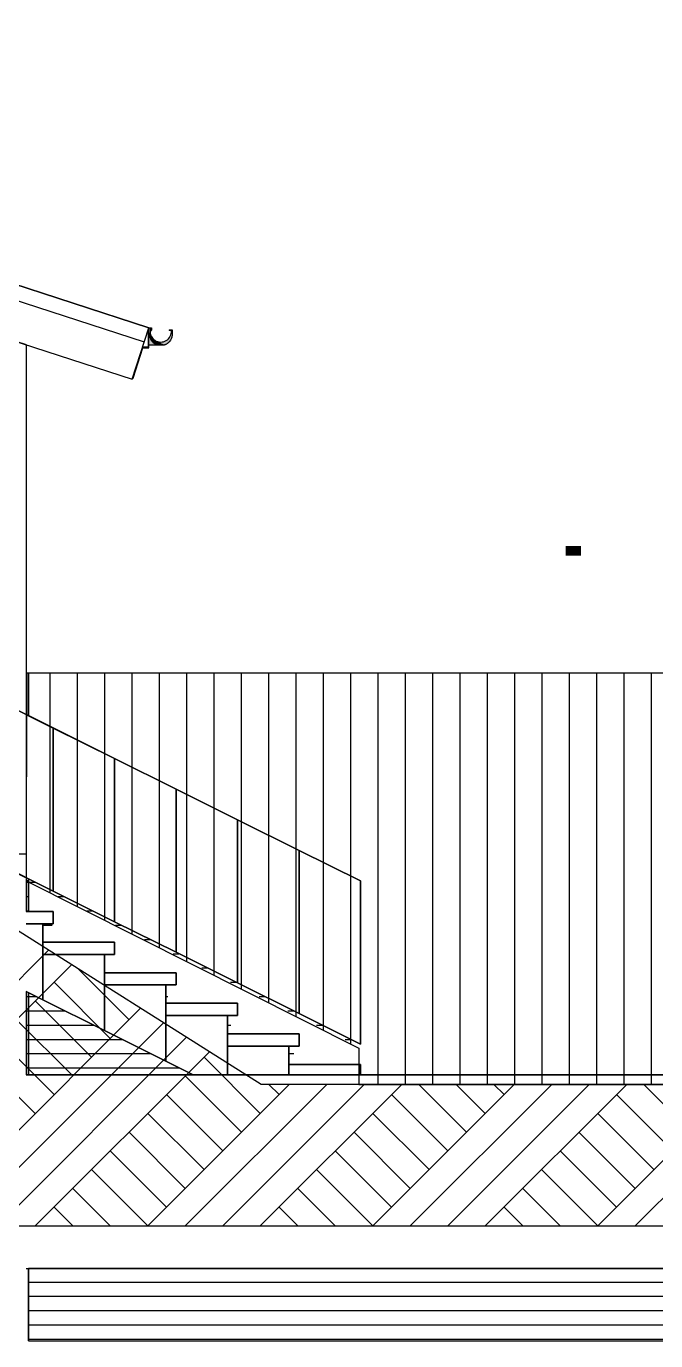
# Model space of a CAD drawing. Header units: millimetres. Extents: x -242231 to 419123, y -2399 to 525285.
# Drawn here: x -208934 to -205848, y 79617 to 86063 of the extents above; entities that cross this region are included whole.
import ezdxf

# ---------------------------------------------------------------- set-up
doc = ezdxf.new("R2010")
doc.units = ezdxf.units.MM
for name, color, linetype in [('2D lines', 7, 'Continuous'), ('Marker - Section', 7, 'Continuous'), ('Roof', 7, 'Continuous'), ('Slabs', 7, 'Continuous'), ('Stairs', 7, 'Continuous'), ('Walls', 7, 'Continuous')]:
    doc.layers.add(name, color=color, linetype=linetype)

msp = doc.modelspace()

# ---------------------------------------------------------------- hatches: boundary and pattern name
at = {"layer": 'Marker - Section', "linetype": 'Continuous', "lineweight": 0}
for color, points in [(8, [(-208332.696, 84576.858), (-208336.931, 84577.689), (-208336.923, 84488.649), (-208337.708, 84488.649), (-208338.939, 84488.649), (-208364.778, 84488.65), (-208413.701, 84338.079), (-208409.697, 84337.057), (-208362.528, 84485.931), (-208332.648, 84485.899)]), (255, [(-208333.647, 84584.46), (-208327.514, 84584.46), (-208321.074, 84584.46), (-208320.817, 84580.559), (-208320.326, 84571.979, -0.53211482), (-208322.736, 84571.766), (-208323.514, 84580.469), (-208327.514, 84580.469), (-208327.514, 84571.937, 1.08334696), (-208222.583, 84570.659), (-208222.686, 84570.659), (-208233.614, 84570.659, -0.48937086), (-208233.614, 84574.202), (-208222.686, 84574.202), (-208219.089, 84574.202), (-208219.089, 84571.937), (-208219.089, 84549.921), (-208219.762, 84544.324), (-208220.42, 84540.844), (-208221.116, 84538.05), (-208222.415, 84533.964), (-208223.783, 84530.522), (-208225.095, 84527.726), (-208227.038, 84524.187), (-208230.437, 84519.131), (-208233.403, 84515.518), (-208235.494, 84513.3), (-208236.941, 84511.896), (-208237.576, 84511.312), (-208238.85, 84510.19), (-208240.657, 84508.711), (-208241.611, 84507.979), (-208242.676, 84507.199), (-208243.638, 84506.527), (-208245.969, 84505.016), (-208247.12, 84504.329), (-208249.518, 84503.011), (-208251.92, 84501.838), (-208253.306, 84501.223), (-208254.792, 84500.614), (-208256.24, 84500.066), (-208257.712, 84499.555), (-208260.131, 84499.555), (-208318.347, 84499.555), (-208333.647, 84499.555)]), (255, [(-206290.031, 83515.128), (-206290.031, 83467.606), (-206214.075, 83467.606), (-206214.075, 83515.128)])]:
    msp.add_hatch(color=color, dxfattribs=at).paths.add_polyline_path(points, flags=0)
at = {"layer": 'Marker - Section', "linetype": 'Continuous', "lineweight": 13}
msp.add_hatch(color=254, dxfattribs=at).paths.add_polyline_path([(-208262.692, 84501.224), (-208300.223, 84517.553), (-208303.009, 84518.909), (-208305.824, 84520.636), (-208310.055, 84523.694), (-208314.695, 84527.824), (-208317.643, 84530.988), (-208321.988, 84536.731), (-208325.147, 84541.239), (-208327.796, 84546.021), (-208329.562, 84550.877), (-208330.371, 84554.04), (-208331.28, 84558.161), (-208331.197, 84550.901), (-208330.421, 84545.01), (-208329.519, 84540.79), (-208328.161, 84536.284), (-208325.781, 84530.476), (-208323.331, 84525.856), (-208320.956, 84522.324), (-208316.966, 84517.187), (-208313.427, 84513.565), (-208311.519, 84511.859), (-208307.693, 84508.868), (-208303.249, 84505.997), (-208300.287, 84504.405), (-208298.449, 84503.507), (-208296.034, 84502.47), (-208294.129, 84501.735), (-208292.656, 84501.224), (-208272.585, 84501.224)], flags=0)

# ---------------------------------------------------------------- linework, layer by layer
for p, q in [((-208333.647, 84584.46), (-212883.536, 86062.809)), ((-212883.536, 85784.178), (-208415.534, 84332.437)), ((-208415.534, 84332.437), (-208333.647, 84584.46)), ((-208923.44, 82890.975), (-208923.456, 82890.975)), ((-208923.456, 82890.975), (-208923.456, 82682.079)), ((-208923.44, 82682.071), (-208923.44, 82890.975)), ((-205135.337, 82890.975), (-208923.44, 82890.975)), ((-208923.44, 82890.975), (-208923.44, 82682.071)), ((-208802.535, 82621.899), (-209103.935, 82771.899)), ((-209103.935, 82771.799), (-208802.535, 82621.799)), ((-208802.535, 82621.799), (-209103.935, 82771.799)), ((-208923.456, 82682.079), (-208923.44, 82682.071)), ((-208923.44, 82682.071), (-208802.535, 82621.899)), ((-208802.535, 82621.899), (-208501.135, 82471.899)), ((-208802.535, 82621.799), (-208802.535, 82621.899)), ((-208501.135, 82471.899), (-208802.535, 82621.899)), ((-208802.535, 82621.899), (-208802.535, 82621.799)), ((-208802.535, 82621.799), (-208501.135, 82471.799)), ((-208802.535, 81822.099), (-208802.535, 82621.799)), ((-208501.135, 82471.799), (-208802.535, 82621.799)), ((-208802.535, 82621.799), (-208802.535, 81822.099)), ((-208501.135, 82471.899), (-208199.735, 82321.899)), ((-208501.135, 82471.799), (-208501.135, 82471.899)), ((-208199.735, 82321.899), (-208501.135, 82471.899)), ((-208501.135, 82471.899), (-208501.135, 82471.799)), ((-208501.135, 82471.799), (-208199.735, 82321.799)), ((-208199.735, 82321.799), (-208501.135, 82471.799)), ((-208501.135, 82471.799), (-208501.135, 81672.099)), ((-208501.135, 81672.099), (-208501.135, 82471.799)), ((-208199.735, 82321.899), (-207898.335, 82171.899)), ((-208199.735, 82321.799), (-208199.735, 82321.899)), ((-207898.335, 82171.899), (-208199.735, 82321.899)), ((-208199.735, 82321.899), (-208199.735, 82321.799)), ((-207898.335, 82171.799), (-208199.735, 82321.799)), ((-208199.735, 82321.799), (-208199.735, 81522.099)), ((-208199.735, 82321.799), (-207898.335, 82171.799)), ((-208199.735, 81522.099), (-208199.735, 82321.799)), ((-207898.335, 82171.899), (-207596.935, 82021.899)), ((-207596.935, 82021.899), (-207898.335, 82171.899)), ((-207898.335, 82171.899), (-207898.335, 82171.799)), ((-207898.335, 82171.799), (-207898.335, 82171.899)), ((-207898.335, 81372.099), (-207898.335, 82171.799)), ((-207898.335, 82171.799), (-207596.935, 82021.799)), ((-207596.935, 82021.799), (-207898.335, 82171.799)), ((-207898.335, 82171.799), (-207898.335, 81372.099)), ((-207596.935, 82021.899), (-207295.535, 81871.899)), ((-207295.535, 81871.899), (-207596.935, 82021.899)), ((-207596.935, 82021.899), (-207596.935, 82021.799)), ((-207596.935, 82021.799), (-207596.935, 82021.899)), ((-207295.535, 81871.799), (-207596.935, 82021.799)), ((-207596.935, 82021.799), (-207596.935, 81222.099)), ((-207596.935, 82021.799), (-207295.535, 81871.799)), ((-207596.935, 81222.099), (-207596.935, 82021.799)), ((-208802.535, 81822.099), (-209103.935, 81972.099)), ((-209103.935, 81972.099), (-208802.535, 81822.099)), ((-209103.935, 81971.999), (-208802.535, 81821.999)), ((-208923.456, 81871.899), (-208934.274, 81871.899)), ((-208934.274, 81871.899), (-208934.274, 81721.999)), ((-208923.44, 81882.171), (-208923.456, 81882.179)), ((-208923.456, 81882.179), (-208923.456, 81721.999)), ((-208923.456, 81721.999), (-208923.456, 81871.899)), ((-208923.44, 81721.999), (-208923.44, 81882.171)), ((-208802.535, 81821.999), (-208923.44, 81882.171)), ((-208923.44, 81882.171), (-208923.44, 81721.999)), ((-207295.535, 81871.899), (-207295.535, 81871.799)), ((-207295.535, 81871.799), (-207295.535, 81871.899)), ((-207295.535, 81871.799), (-207295.535, 81072.099)), ((-207295.535, 81072.099), (-207295.535, 81871.799)), ((-208802.535, 81821.999), (-208802.535, 81822.099)), ((-208501.135, 81672.099), (-208802.535, 81822.099)), ((-208802.535, 81822.099), (-208802.535, 81821.999)), ((-208802.535, 81822.099), (-208501.135, 81672.099)), ((-208501.135, 81671.999), (-208802.535, 81821.999)), ((-208802.535, 81821.999), (-208501.135, 81671.999)), ((-208802.535, 81721.999), (-208934.275, 81721.999)), ((-208934.274, 81721.999), (-208923.456, 81721.999)), ((-208923.456, 81721.999), (-208923.44, 81721.999)), ((-208923.44, 81721.999), (-208802.535, 81721.999)), ((-208802.535, 81721.999), (-208802.535, 81661.999)), ((-208802.535, 81661.999), (-208802.535, 81721.999)), ((-208199.735, 81522.099), (-208501.135, 81672.099)), ((-208501.135, 81672.099), (-208501.135, 81671.999)), ((-208501.135, 81671.999), (-208501.135, 81672.099)), ((-208501.135, 81672.099), (-208199.735, 81522.099)), ((-208199.735, 81521.999), (-208501.135, 81671.999)), ((-208501.135, 81671.999), (-208199.735, 81521.999)), ((-208852.535, 81661.999), (-208934.275, 81661.999)), ((-208934.275, 81661.999), (-208802.535, 81661.999)), ((-208802.535, 81661.999), (-208852.535, 81661.999)), ((-208852.535, 81661.999), (-208852.535, 81571.999)), ((-208852.535, 81511.999), (-208852.535, 81661.999)), ((-208852.535, 81571.999), (-208501.135, 81571.999)), ((-208501.135, 81571.999), (-208852.535, 81571.999)), ((-208852.535, 81571.999), (-208852.535, 81511.999)), ((-208501.135, 81571.999), (-208501.135, 81511.999)), ((-208501.135, 81511.999), (-208501.135, 81571.999)), ((-208551.135, 81511.999), (-208852.535, 81511.999)), ((-208852.535, 81511.999), (-208852.535, 81288.6)), ((-208852.535, 81288.6), (-208852.535, 81511.999)), ((-208852.535, 81511.999), (-208501.135, 81511.999)), ((-208501.135, 81511.999), (-208551.135, 81511.999)), ((-208551.135, 81511.999), (-208551.135, 81421.999)), ((-208551.135, 81361.999), (-208551.135, 81511.999)), ((-207898.335, 81372.099), (-208199.735, 81522.099)), ((-208199.735, 81522.099), (-208199.735, 81521.999)), ((-208199.735, 81522.099), (-207898.335, 81372.099)), ((-208199.735, 81521.999), (-208199.735, 81522.099)), ((-207898.335, 81371.999), (-208199.735, 81521.999)), ((-208199.735, 81521.999), (-207898.335, 81371.999)), ((-208551.135, 81421.999), (-208199.735, 81421.999)), ((-208199.735, 81421.999), (-208551.135, 81421.999)), ((-208551.135, 81421.999), (-208551.135, 81361.999)), ((-208199.735, 81421.999), (-208199.735, 81361.999)), ((-208199.735, 81361.999), (-208199.735, 81421.999)), ((-208249.735, 81361.999), (-208551.135, 81361.999)), ((-208551.135, 81361.999), (-208551.135, 81138.6)), ((-208551.135, 81138.6), (-208551.135, 81361.999)), ((-208551.135, 81361.999), (-208199.735, 81361.999)), ((-208199.735, 81361.999), (-208249.735, 81361.999)), ((-208249.735, 81361.999), (-208249.735, 81271.999)), ((-208249.735, 81211.999), (-208249.735, 81361.999)), ((-207596.935, 81222.099), (-207898.335, 81372.099)), ((-207898.335, 81372.099), (-207898.335, 81371.999)), ((-207898.335, 81371.999), (-207898.335, 81372.099)), ((-207898.335, 81372.099), (-207596.935, 81222.099)), ((-207596.935, 81221.999), (-207898.335, 81371.999)), ((-207898.335, 81371.999), (-207596.935, 81221.999)), ((-208934.275, 81329.28), (-208852.535, 81288.6)), ((-208923.456, 81323.895), (-208934.274, 81329.28)), ((-208934.274, 81329.28), (-208934.274, 80921.899)), ((-208923.456, 80921.899), (-208923.456, 81323.895)), ((-208923.44, 81323.887), (-208923.456, 81323.895)), ((-208923.456, 81323.895), (-208923.456, 80921.899)), ((-208923.44, 80921.899), (-208923.44, 81323.887)), ((-208852.535, 81288.6), (-208923.44, 81323.887)), ((-208923.44, 81323.887), (-208923.44, 80921.899)), ((-208551.135, 81138.6), (-208852.535, 81288.6)), ((-208852.535, 81288.6), (-208551.135, 81138.6)), ((-208249.735, 81271.999), (-207898.335, 81271.999)), ((-207898.335, 81271.999), (-208249.735, 81271.999)), ((-208249.735, 81271.999), (-208249.735, 81211.999)), ((-207898.335, 81271.999), (-207898.335, 81211.999)), ((-207898.335, 81211.999), (-207898.335, 81271.999)), ((-207596.935, 81222.099), (-207295.535, 81072.099)), ((-207295.535, 81072.099), (-207596.935, 81222.099)), ((-207596.935, 81222.099), (-207596.935, 81221.999)), ((-207596.935, 81221.999), (-207596.935, 81222.099)), ((-207295.535, 81071.999), (-207596.935, 81221.999)), ((-207596.935, 81221.999), (-207295.535, 81071.999)), ((-208249.735, 80988.6), (-208249.735, 81211.999)), ((-207948.335, 81211.999), (-208249.735, 81211.999)), ((-208249.735, 81211.999), (-208249.735, 80988.6)), ((-208249.735, 81211.999), (-207898.335, 81211.999)), ((-207898.335, 81211.999), (-207948.335, 81211.999)), ((-207948.335, 81211.999), (-207948.335, 81121.999)), ((-207948.335, 81061.999), (-207948.335, 81211.999)), ((-208249.735, 80988.6), (-208551.135, 81138.6)), ((-208551.135, 81138.6), (-208249.735, 80988.6)), ((-207948.335, 81121.999), (-207596.935, 81121.999)), ((-207596.935, 81121.999), (-207948.335, 81121.999)), ((-207948.335, 81121.999), (-207948.335, 81061.999)), ((-207596.935, 81121.999), (-207596.935, 81061.999)), ((-207596.935, 81061.999), (-207596.935, 81121.999)), ((-207948.335, 80921.899), (-207948.335, 81061.999)), ((-207646.935, 81061.999), (-207948.335, 81061.999)), ((-207948.335, 81061.999), (-207948.335, 80921.899)), ((-207948.335, 81061.999), (-207596.935, 81061.999)), ((-207646.935, 81061.999), (-207646.935, 80971.999)), ((-207596.935, 81061.999), (-207646.935, 81061.999)), ((-207646.935, 80921.899), (-207646.935, 81061.999)), ((-207295.535, 81072.099), (-207295.535, 81071.999)), ((-207295.535, 81071.999), (-207295.535, 81072.099)), ((-208115.712, 80921.899), (-208249.735, 80988.6)), ((-208249.735, 80988.6), (-208115.712, 80921.899)), ((-207646.935, 80971.999), (-207295.535, 80971.999)), ((-207295.535, 80971.999), (-207646.935, 80971.999)), ((-207646.935, 80971.999), (-207646.935, 80921.899)), ((-207295.535, 80971.999), (-207295.535, 80921.899)), ((-207295.535, 80921.899), (-207295.535, 80971.999)), ((-193043.553, 80921.899), (-208934.275, 80921.899)), ((-208934.274, 80921.899), (-208923.456, 80921.899)), ((-208923.456, 80921.899), (-208923.44, 80921.899)), ((-208923.44, 80921.899), (-208115.712, 80921.899)), ((-208115.712, 80921.899), (-207948.335, 80921.899)), ((-207948.335, 80921.899), (-207646.935, 80921.899)), ((-207646.935, 80921.899), (-207295.535, 80921.899)), ((-207295.535, 80921.899), (-205135.337, 80921.899)), ((-208934.275, 79971.899), (-193043.553, 79971.899)), ((-208923.44, 79971.899), (-208923.456, 79971.899)), ((-208923.456, 79971.899), (-208923.456, 79617.376)), ((-208923.44, 79617.376), (-208923.44, 79971.899)), ((-205135.337, 79971.899), (-208923.44, 79971.899)), ((-208923.44, 79971.899), (-208923.44, 79617.376)), ((-208923.456, 79617.376), (-208923.44, 79617.376)), ((-208923.44, 79617.376), (-205135.337, 79617.376))]:
    msp.add_line(p, q)
at = {"layer": '2D lines', "linetype": 'Continuous'}
msp.add_line((-212883.536, 85986.134), (-208356.027, 84515.057), dxfattribs=at)
at = {"layer": 'Marker - Section', "linetype": 'Continuous'}
for p, q in [((-208933.831, 84500.46), (-212883.092, 85783.653)), ((-208332.696, 84576.858), (-208336.931, 84577.689)), ((-208336.931, 84577.689), (-208336.923, 84488.649)), ((-208333.647, 84584.46), (-208327.514, 84584.46)), ((-208333.647, 84499.555), (-208333.647, 84584.46)), ((-208332.648, 84485.899), (-208332.696, 84576.858)), ((-208327.514, 84584.46), (-208321.074, 84584.46)), ((-208323.514, 84580.469), (-208327.514, 84580.469)), ((-208327.514, 84580.469), (-208327.514, 84571.937)), ((-208322.736, 84571.766), (-208323.514, 84580.469)), ((-208321.074, 84584.46), (-208320.817, 84580.559)), ((-208320.817, 84580.559), (-208320.326, 84571.979)), ((-208233.614, 84574.202), (-208222.686, 84574.202)), ((-208222.686, 84570.659), (-208233.614, 84570.659)), ((-208222.686, 84574.202), (-208219.089, 84574.202)), ((-208222.583, 84570.659), (-208222.686, 84570.659)), ((-208219.089, 84574.202), (-208219.089, 84571.937)), ((-208219.089, 84571.937), (-208219.089, 84549.921)), ((-208933.831, 82005.099), (-208933.831, 84500.46)), ((-208330.371, 84554.04), (-208331.28, 84558.161)), ((-208331.28, 84558.161), (-208331.197, 84550.901)), ((-208331.197, 84550.901), (-208330.421, 84545.01)), ((-208330.421, 84545.01), (-208329.519, 84540.79)), ((-208329.562, 84550.877), (-208330.371, 84554.04)), ((-208327.796, 84546.021), (-208329.562, 84550.877)), ((-208329.519, 84540.79), (-208328.161, 84536.284)), ((-208328.161, 84536.284), (-208325.781, 84530.476)), ((-208325.147, 84541.239), (-208327.796, 84546.021)), ((-208325.781, 84530.476), (-208323.331, 84525.856)), ((-208321.988, 84536.731), (-208325.147, 84541.239)), ((-208323.331, 84525.856), (-208320.956, 84522.324)), ((-208317.643, 84530.988), (-208321.988, 84536.731)), ((-208320.956, 84522.324), (-208316.966, 84517.187)), ((-208314.695, 84527.824), (-208317.643, 84530.988)), ((-208316.966, 84517.187), (-208313.427, 84513.565)), ((-208310.055, 84523.694), (-208314.695, 84527.824)), ((-208313.427, 84513.565), (-208311.519, 84511.859)), ((-208311.519, 84511.859), (-208307.693, 84508.868)), ((-208305.824, 84520.636), (-208310.055, 84523.694)), ((-208307.693, 84508.868), (-208303.249, 84505.997)), ((-208303.009, 84518.909), (-208305.824, 84520.636)), ((-208303.249, 84505.997), (-208300.287, 84504.405)), ((-208300.223, 84517.553), (-208303.009, 84518.909)), ((-208300.287, 84504.405), (-208298.449, 84503.507)), ((-208262.692, 84501.224), (-208300.223, 84517.553)), ((-208298.449, 84503.507), (-208296.034, 84502.47)), ((-208296.034, 84502.47), (-208294.129, 84501.735)), ((-208294.129, 84501.735), (-208292.656, 84501.224)), ((-208292.656, 84501.224), (-208272.585, 84501.224)), ((-208272.585, 84501.224), (-208262.692, 84501.224)), ((-208256.24, 84500.066), (-208257.712, 84499.555)), ((-208254.792, 84500.614), (-208256.24, 84500.066)), ((-208253.306, 84501.223), (-208254.792, 84500.614)), ((-208251.92, 84501.838), (-208253.306, 84501.223)), ((-208249.518, 84503.011), (-208251.92, 84501.838)), ((-208247.12, 84504.329), (-208249.518, 84503.011)), ((-208245.969, 84505.016), (-208247.12, 84504.329)), ((-208243.638, 84506.527), (-208245.969, 84505.016)), ((-208242.676, 84507.199), (-208243.638, 84506.527)), ((-208241.611, 84507.979), (-208242.676, 84507.199)), ((-208240.657, 84508.711), (-208241.611, 84507.979)), ((-208238.85, 84510.19), (-208240.657, 84508.711)), ((-208237.576, 84511.312), (-208238.85, 84510.19)), ((-208236.941, 84511.896), (-208237.576, 84511.312)), ((-208235.494, 84513.3), (-208236.941, 84511.896)), ((-208233.403, 84515.518), (-208235.494, 84513.3)), ((-208230.437, 84519.131), (-208233.403, 84515.518)), ((-208227.038, 84524.187), (-208230.437, 84519.131)), ((-208225.095, 84527.726), (-208227.038, 84524.187)), ((-208223.783, 84530.522), (-208225.095, 84527.726)), ((-208222.415, 84533.964), (-208223.783, 84530.522)), ((-208221.116, 84538.05), (-208222.415, 84533.964)), ((-208220.42, 84540.844), (-208221.116, 84538.05)), ((-208219.762, 84544.324), (-208220.42, 84540.844)), ((-208219.089, 84549.921), (-208219.762, 84544.324)), ((-208364.778, 84488.65), (-208413.701, 84338.079)), ((-208409.697, 84337.057), (-208362.528, 84485.931)), ((-208338.939, 84488.649), (-208364.778, 84488.65)), ((-208362.528, 84485.931), (-208332.648, 84485.899)), ((-208337.708, 84488.649), (-208338.939, 84488.649)), ((-208336.923, 84488.649), (-208337.708, 84488.649)), ((-208318.347, 84499.555), (-208333.647, 84499.555)), ((-208260.131, 84499.555), (-208318.347, 84499.555)), ((-208257.712, 84499.555), (-208260.131, 84499.555)), ((-208413.701, 84338.079), (-208409.697, 84337.057)), ((-208933.831, 82890.421), (-208934.275, 81871.899)), ((-205153.383, 82890.421), (-208933.831, 82890.421)), ((-209687.474, 82005.099), (-208933.831, 82005.099)), ((-208934.275, 81871.899), (-207303.93, 81052.205)), ((-207782.294, 80874.061), (-209275.803, 81817.105)), ((-207303.93, 81052.205), (-207303.93, 80874.061)), ((-200818.017, 80874.061), (-207782.294, 80874.061)), ((-207303.93, 80874.061), (-201124.489, 80874.061)), ((-233508.406, 80180.428), (-200818.017, 80180.428))]:
    msp.add_line(p, q, dxfattribs=at)
at = {"layer": 'Marker - Section', "color": 251, "linetype": 'Continuous', "lineweight": 25}
for p, q in [((-208819.056, 82890.421), (-208819.056, 81813.97)), ((-208685.056, 82890.421), (-208685.056, 81746.599)), ((-208551.056, 82890.421), (-208551.056, 81679.227)), ((-208417.056, 82890.421), (-208417.056, 81611.855)), ((-208283.056, 82890.421), (-208283.056, 81544.483)), ((-208149.056, 82890.421), (-208149.056, 81477.112)), ((-208015.056, 82890.421), (-208015.056, 81409.74)), ((-207881.056, 82890.421), (-207881.056, 81342.368)), ((-207747.056, 82890.421), (-207747.056, 81274.997)), ((-207613.056, 82890.421), (-207613.056, 81207.625)), ((-207479.056, 82890.421), (-207479.056, 81140.253)), ((-207345.056, 82890.421), (-207345.056, 81072.882)), ((-207211.056, 82890.421), (-207211.056, 80874.061)), ((-207077.056, 82890.421), (-207077.056, 80874.061)), ((-206943.056, 82890.421), (-206943.056, 80874.061)), ((-206809.056, 82890.421), (-206809.056, 80874.061)), ((-206675.056, 82890.421), (-206675.056, 80874.061)), ((-206541.056, 82890.421), (-206541.056, 80874.061)), ((-206407.056, 82890.421), (-206407.056, 80874.061)), ((-206273.056, 82890.421), (-206273.056, 80874.061)), ((-206139.056, 82890.421), (-206139.056, 80874.061)), ((-206005.056, 82890.421), (-206005.056, 80874.061)), ((-205871.056, 82890.421), (-205871.056, 80874.061))]:
    msp.add_line(p, q, dxfattribs=at)
at = {"layer": 'Marker - Section', "color": 1, "linetype": 'Continuous', "lineweight": 0}
for p, q in [((-210177.041, 80180.428), (-208825.008, 81532.46)), ((-209993.193, 80180.428), (-208712.317, 81461.304)), ((-208430.487, 81191.59), (-208679.443, 81440.546)), ((-208522.411, 81099.666), (-208798.183, 81375.438)), ((-208614.335, 81007.743), (-208890.106, 81283.514)), ((-209441.65, 80180.428), (-208374.243, 81247.834)), ((-209257.802, 80180.428), (-208261.552, 81176.678)), ((-208706.259, 80915.819), (-208982.03, 81191.59)), ((-209073.954, 80180.428), (-208148.861, 81105.521)), ((-208798.183, 80823.895), (-209073.954, 81099.666)), ((-208890.106, 80180.428), (-208036.169, 81034.365)), ((-208890.106, 80731.971), (-209165.878, 81007.743)), ((-207787.02, 80731.971), (-208062.792, 81007.743)), ((-207878.944, 80640.047), (-208154.715, 80915.819)), ((-208338.563, 80180.428), (-207644.93, 80874.061)), ((-208154.715, 80180.428), (-207461.083, 80874.061)), ((-207970.868, 80180.428), (-207277.235, 80874.061)), ((-207787.02, 80180.428), (-207093.387, 80874.061)), ((-207695.096, 80823.895), (-207745.262, 80874.061)), ((-207235.477, 80180.428), (-206541.844, 80874.061)), ((-207051.629, 80180.428), (-206357.996, 80874.061)), ((-206775.857, 80640.047), (-207009.871, 80874.061)), ((-206867.781, 80180.428), (-206174.148, 80874.061)), ((-206683.933, 80731.971), (-206826.023, 80874.061)), ((-206683.933, 80180.428), (-205990.301, 80874.061)), ((-206592.01, 80823.895), (-206642.175, 80874.061)), ((-206132.39, 80180.428), (-205438.757, 80874.061)), ((-205948.542, 80180.428), (-205254.91, 80874.061)), ((-205672.771, 80640.047), (-205906.784, 80874.061)), ((-207970.868, 80548.123), (-208246.639, 80823.895)), ((-206867.781, 80548.123), (-207143.553, 80823.895)), ((-205764.695, 80548.123), (-206040.466, 80823.895)), ((-208062.792, 80456.199), (-208338.563, 80731.971)), ((-206959.705, 80456.199), (-207235.477, 80731.971)), ((-205856.619, 80456.199), (-206132.39, 80731.971)), ((-208154.715, 80364.275), (-208430.487, 80640.047)), ((-207051.629, 80364.275), (-207327.401, 80640.047)), ((-205948.542, 80364.275), (-206224.314, 80640.047)), ((-208246.639, 80272.352), (-208522.411, 80548.123)), ((-207143.553, 80272.352), (-207419.324, 80548.123)), ((-206040.466, 80272.352), (-206316.238, 80548.123)), ((-208338.563, 80180.428), (-208614.335, 80456.199)), ((-207235.477, 80180.428), (-207511.248, 80456.199)), ((-206132.39, 80180.428), (-206408.162, 80456.199)), ((-208522.411, 80180.428), (-208706.259, 80364.275)), ((-207419.324, 80180.428), (-207603.172, 80364.275)), ((-206316.238, 80180.428), (-206500.086, 80364.275)), ((-208706.259, 80180.428), (-208798.183, 80272.352)), ((-207603.172, 80180.428), (-207695.096, 80272.352)), ((-206500.086, 80180.428), (-206592.01, 80272.352))]:
    msp.add_line(p, q, dxfattribs=at)
at = {"layer": 'Marker - Section', "linetype": 'Continuous'}
for centre, radius, start, end in [((-208275.1, 84567.094), 52.637, 174.7203057, 3.8841828), ((-208321.603, 84572.684), 1.458, 219.0251387, 331.0975581), ((-208232.238, 84572.43), 2.243, 127.8484425, 232.1515575)]:
    msp.add_arc(centre, radius, start, end, dxfattribs=at)
at = {"layer": 'Roof', "linetype": 'Continuous'}
for p, q in [((-212883.536, 86062.809), (-208333.647, 84584.46)), ((-212883.536, 85784.178), (-208415.534, 84332.437)), ((-208415.534, 84332.437), (-208333.647, 84584.46))]:
    msp.add_line(p, q, dxfattribs=at)
at = {"layer": 'Slabs', "linetype": 'Continuous'}
for p, q in [((-208934.274, 81871.899), (-208923.451, 81871.899)), ((-208923.44, 81871.899), (-208923.451, 81871.899)), ((-208934.275, 80921.899), (-193043.553, 80921.899)), ((-208934.275, 79971.899), (-193043.553, 79971.899))]:
    msp.add_line(p, q, dxfattribs=at)
at = {"layer": 'Slabs', "color": 251, "linetype": 'Continuous', "lineweight": 25}
for p, q in [((-208934.274, 81865.099), (-208923.456, 81865.099)), ((-208934.274, 81795.099), (-208923.456, 81795.099)), ((-208934.274, 81725.099), (-208923.456, 81725.099)), ((-208934.274, 81305.099), (-208923.456, 81305.099)), ((-208934.274, 81235.099), (-208923.456, 81235.099)), ((-208934.274, 81165.099), (-208923.456, 81165.099)), ((-208934.274, 81095.099), (-208923.456, 81095.099)), ((-208934.274, 81025.099), (-208923.456, 81025.099)), ((-208934.274, 80955.099), (-208923.456, 80955.099))]:
    msp.add_line(p, q, dxfattribs=at)
at = {"layer": 'Stairs', "linetype": 'Continuous'}
for p, q in [((-208802.535, 82621.899), (-209103.935, 82771.899)), ((-208501.135, 82471.899), (-208802.535, 82621.899)), ((-208199.735, 82321.899), (-208501.135, 82471.899)), ((-207898.335, 82171.899), (-208199.735, 82321.899)), ((-207596.935, 82021.899), (-207898.335, 82171.899)), ((-207295.535, 81871.899), (-207596.935, 82021.899)), ((-208802.535, 81821.999), (-209103.935, 81971.999)), ((-207295.535, 81072.099), (-207295.535, 81871.799)), ((-208501.135, 81671.999), (-208802.535, 81821.999)), ((-208934.275, 81721.999), (-208802.535, 81721.999)), ((-208802.535, 81661.999), (-208802.535, 81721.999)), ((-208199.735, 81521.999), (-208501.135, 81671.999)), ((-208852.535, 81661.999), (-208934.275, 81661.999)), ((-208852.535, 81661.999), (-208802.535, 81661.999)), ((-208852.535, 81511.999), (-208852.535, 81661.999)), ((-208852.535, 81571.999), (-208501.135, 81571.999)), ((-208501.135, 81511.999), (-208501.135, 81571.999)), ((-208551.135, 81511.999), (-208852.535, 81511.999)), ((-208551.135, 81511.999), (-208501.135, 81511.999)), ((-208551.135, 81361.999), (-208551.135, 81511.999)), ((-207898.335, 81371.999), (-208199.735, 81521.999)), ((-208551.135, 81421.999), (-208199.735, 81421.999)), ((-208199.735, 81361.999), (-208199.735, 81421.999)), ((-208249.735, 81361.999), (-208551.135, 81361.999)), ((-208249.735, 81361.999), (-208199.735, 81361.999)), ((-208249.735, 81211.999), (-208249.735, 81361.999)), ((-207596.935, 81221.999), (-207898.335, 81371.999)), ((-208852.535, 81288.6), (-208934.275, 81329.28)), ((-208551.135, 81138.6), (-208852.535, 81288.6)), ((-208249.735, 81271.999), (-207898.335, 81271.999)), ((-207898.335, 81211.999), (-207898.335, 81271.999)), ((-207295.535, 81071.999), (-207596.935, 81221.999)), ((-207948.335, 81211.999), (-208249.735, 81211.999)), ((-207948.335, 81211.999), (-207898.335, 81211.999)), ((-207948.335, 81061.999), (-207948.335, 81211.999)), ((-208249.735, 80988.6), (-208551.135, 81138.6)), ((-207948.335, 81121.999), (-207596.935, 81121.999)), ((-207596.935, 81061.999), (-207596.935, 81121.999)), ((-207646.935, 81061.999), (-207948.335, 81061.999)), ((-207646.935, 81061.999), (-207596.935, 81061.999)), ((-207646.935, 80921.899), (-207646.935, 81061.999)), ((-208115.712, 80921.899), (-208249.735, 80988.6)), ((-207646.935, 80971.999), (-207295.535, 80971.999)), ((-207295.535, 80921.899), (-207295.535, 80971.999))]:
    msp.add_line(p, q, dxfattribs=at)
at = {"layer": 'Walls', "linetype": 'Continuous'}
for p, q in [((-208923.456, 82890.975), (-208923.456, 82682.079)), ((-205135.337, 82890.975), (-208923.44, 82890.975)), ((-208923.44, 82890.975), (-208923.44, 82682.071)), ((-208923.456, 81882.179), (-208923.456, 81871.899)), ((-208923.44, 81882.171), (-208923.44, 81721.999)), ((-208923.44, 81323.887), (-208923.44, 80921.899)), ((-208923.456, 79971.899), (-208923.456, 79617.376)), ((-208923.44, 79971.899), (-208923.44, 79617.376)), ((-208923.44, 79617.376), (-205135.337, 79617.376))]:
    msp.add_line(p, q, dxfattribs=at)
at = {"layer": 'Walls', "color": 251, "linetype": 'Continuous', "lineweight": 25}
for p, q in [((-208923.456, 82845.099), (-208923.44, 82845.099)), ((-208923.456, 82775.099), (-208923.44, 82775.099)), ((-208923.456, 82705.099), (-208923.44, 82705.099)), ((-208923.456, 81865.099), (-208923.44, 81865.099)), ((-208917.851, 81865.099), (-208889.138, 81865.099)), ((-208923.456, 81795.099), (-208923.44, 81795.099)), ((-208777.253, 81795.099), (-208748.484, 81795.099)), ((-208923.456, 81725.099), (-208923.44, 81725.099)), ((-208636.655, 81725.099), (-208607.831, 81725.099)), ((-208852.535, 81655.099), (-208807.414, 81655.099)), ((-208496.057, 81655.099), (-208467.178, 81655.099)), ((-208852.535, 81585.099), (-208852.516, 81585.099)), ((-208355.459, 81585.099), (-208326.524, 81585.099)), ((-208214.861, 81515.099), (-208185.871, 81515.099)), ((-208551.135, 81445.099), (-208548.441, 81445.099)), ((-208074.263, 81445.099), (-208045.218, 81445.099)), ((-207933.665, 81375.099), (-207904.564, 81375.099)), ((-208923.456, 81305.099), (-208923.44, 81305.099)), ((-208923.44, 81305.099), (-208885.688, 81305.099)), ((-208249.735, 81305.099), (-208239.97, 81305.099)), ((-207793.067, 81305.099), (-207763.911, 81305.099)), ((-208923.456, 81235.099), (-208923.44, 81235.099)), ((-208923.44, 81235.099), (-208745.035, 81235.099)), ((-207652.469, 81235.099), (-207623.258, 81235.099)), ((-208923.456, 81165.099), (-208923.44, 81165.099)), ((-208923.44, 81165.099), (-208604.382, 81165.099)), ((-207948.335, 81165.099), (-207931.499, 81165.099)), ((-207511.871, 81165.099), (-207482.604, 81165.099)), ((-208923.456, 81095.099), (-208923.44, 81095.099)), ((-208923.44, 81095.099), (-208463.728, 81095.099)), ((-207371.273, 81095.099), (-207341.951, 81095.099)), ((-208923.456, 81025.099), (-208923.44, 81025.099)), ((-208923.44, 81025.099), (-208323.075, 81025.099)), ((-207646.935, 81025.099), (-207623.028, 81025.099)), ((-208923.456, 80955.099), (-208923.44, 80955.099)), ((-208923.44, 80955.099), (-208182.422, 80955.099)), ((-208923.456, 79905.099), (-208923.44, 79905.099)), ((-208923.44, 79905.099), (-205135.337, 79905.099)), ((-208923.456, 79835.099), (-208923.44, 79835.099)), ((-208923.44, 79835.099), (-205135.337, 79835.099)), ((-208923.456, 79765.099), (-208923.44, 79765.099)), ((-208923.44, 79765.099), (-205135.337, 79765.099)), ((-208923.456, 79695.099), (-208923.44, 79695.099)), ((-208923.44, 79695.099), (-205135.337, 79695.099)), ((-208923.456, 79625.099), (-208923.44, 79625.099)), ((-208923.44, 79625.099), (-205135.337, 79625.099))]:
    msp.add_line(p, q, dxfattribs=at)

doc.saveas('drawing.dxf')
